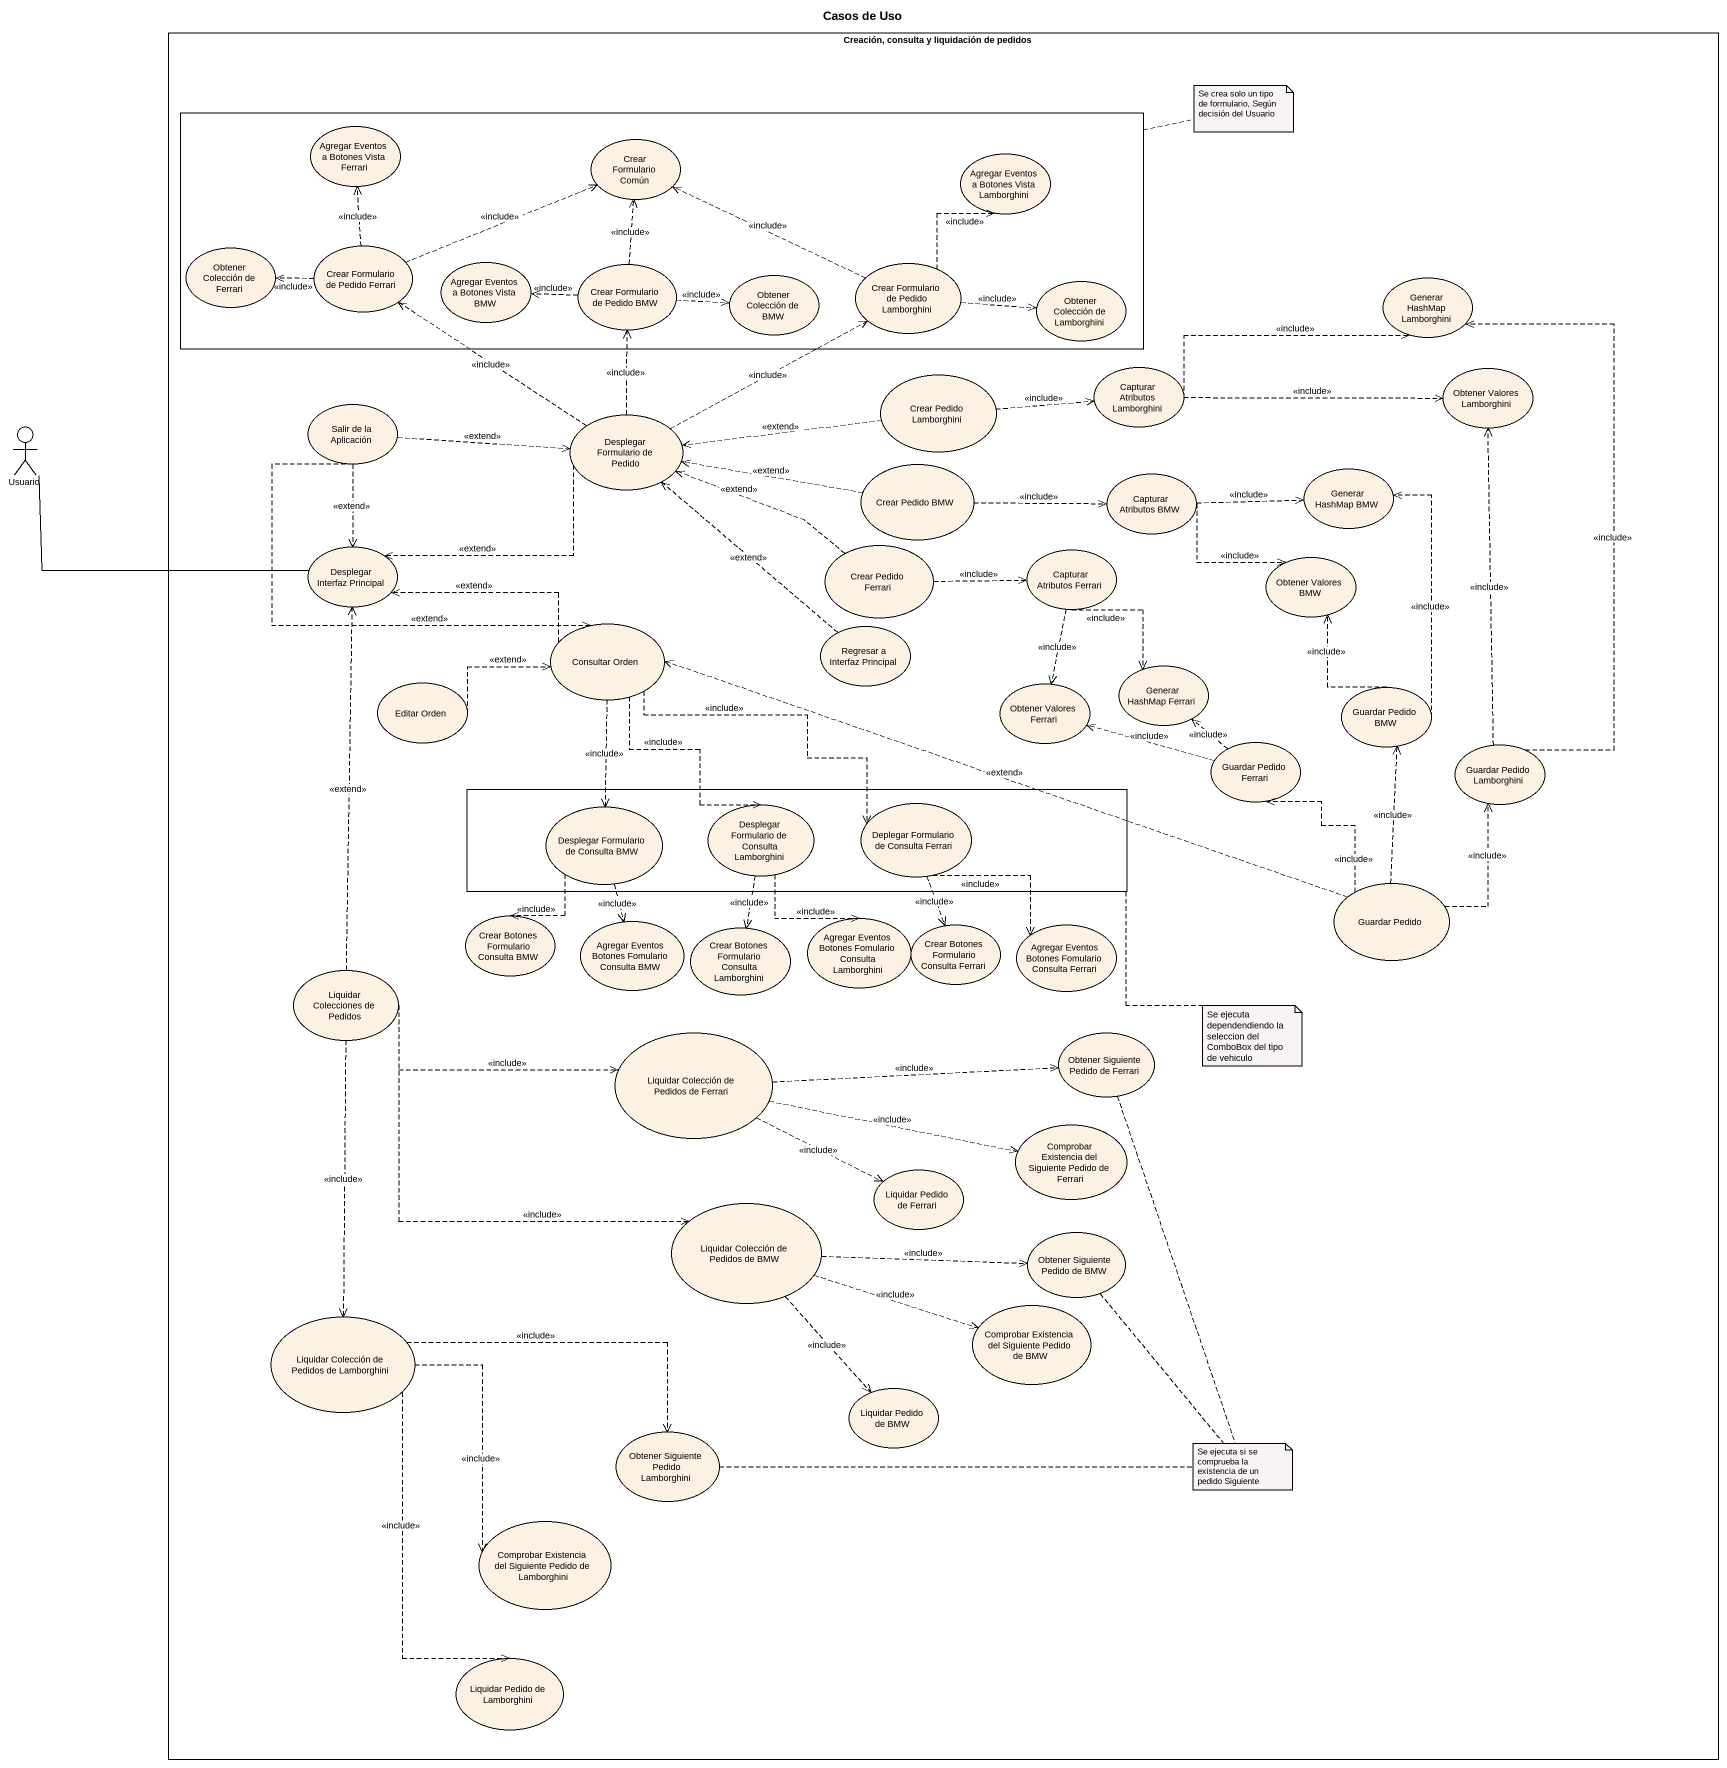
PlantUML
@startuml
title Casos de Uso
rectangle "Creación, consulta y liquidación de pedidos" as Creación_consulta_y {
  rectangle " " as rectangle1 {
    usecase "Agregar Eventos a Botones Vista Ferrari" as Agregar_Eventos_a_Botones
    usecase "Crear Formulario Común" as Crear_Formulario_Común
    usecase "Agregar Eventos a Botones Vista Lamborghini" as Agregar_Eventos_a_Botones_2
    usecase "Obtener Colección de Ferrari" as Obtener_Colección_de_Ferrari
    usecase "Crear Formulario de Pedido Ferrari" as Crear_Formulario_de_Pedido
    usecase "Agregar Eventos a Botones Vista BMW" as Agregar_Eventos_a_Botones_3
    usecase "Crear Formulario de Pedido BMW" as Crear_Formulario_de_Pedido_2
    usecase "Obtener Colección de BMW" as Obtener_Colección_de_BMW
    usecase "Crear Formulario de Pedido Lamborghini" as Crear_Formulario_de_Pedido_3
    usecase "Obtener Colección de Lamborghini" as Obtener_Colección_de
  }
  usecase "Generar HashMap Lamborghini" as Generar_HashMap_Lamborghini
  usecase "Crear Pedido Lamborghini" as Crear_Pedido_Lamborghini
  usecase "Capturar Atributos Lamborghini" as Capturar_Atributos
  usecase "Obtener Valores Lamborghini" as Obtener_Valores_Lamborghini
  usecase "Salir de la Aplicación" as Salir_de_la_Aplicación
  usecase "Desplegar Formulario de Pedido" as Desplegar_Formulario_de
  usecase "Crear Pedido BMW" as Crear_Pedido_BMW
  usecase "Capturar Atributos BMW" as Capturar_Atributos_BMW
  usecase "Generar HashMap BMW" as Generar_HashMap_BMW
  usecase "Desplegar Interfaz Principal" as Desplegar_Interfaz_Principal
  usecase "Crear Pedido Ferrari" as Crear_Pedido_Ferrari
  usecase "Capturar Atributos Ferrari" as Capturar_Atributos_Ferrari
  usecase "Obtener Valores BMW" as Obtener_Valores_BMW
  usecase "Consultar Orden" as Consultar_Orden
  usecase "Regresar a Interfaz Principal" as Regresar_a_Interfaz
  usecase "Generar HashMap Ferrari" as Generar_HashMap_Ferrari
  usecase "Editar Orden" as Editar_Orden
  usecase "Obtener Valores Ferrari" as Obtener_Valores_Ferrari
  usecase "Guardar Pedido BMW" as Guardar_Pedido_BMW
  usecase "Guardar Pedido Ferrari" as Guardar_Pedido_Ferrari
  usecase "Guardar Pedido Lamborghini" as Guardar_Pedido_Lamborghini
  rectangle " " as rectangle2 {
    usecase "Desplegar Formulario de Consulta BMW" as Desplegar_Formulario_de_2
    usecase "Desplegar Formulario de Consulta Lamborghini" as Desplegar_Formulario_de_3
    usecase "Deplegar Formulario de Consulta Ferrari" as Deplegar_Formulario_de
  }
  usecase "Guardar Pedido" as Guardar_Pedido
  usecase "Crear Botones Formulario Consulta BMW" as Crear_Botones_Formulario
  usecase "Agregar Eventos Botones Fomulario Consulta BMW" as Agregar_Eventos_Botones
  usecase "Crear Botones Formulario Consulta Lamborghini" as Crear_Botones_Formulario_2
  usecase "Agregar Eventos Botones Fomulario Consulta Lamborghini" as Agregar_Eventos_Botones_2
  usecase "Crear Botones Formulario Consulta Ferrari" as Crear_Botones_Formulario_3
  usecase "Agregar Eventos Botones Fomulario Consulta Ferrari" as Agregar_Eventos_Botones_3
  usecase "Liquidar Colecciones de Pedidos" as Liquidar_Colecciones_de
  usecase "Liquidar Colección de Pedidos de Ferrari" as Liquidar_Colección_de
  usecase "Obtener Siguiente Pedido de Ferrari" as Obtener_Siguiente_Pedido_de
  usecase "Comprobar Existencia del Siguiente Pedido de Ferrari" as Comprobar_Existencia_del
  usecase "Liquidar Pedido de Ferrari" as Liquidar_Pedido_de_Ferrari
  usecase "Liquidar Colección de Pedidos de BMW" as Liquidar_Colección_de_2
  usecase "Obtener Siguiente Pedido de BMW" as Obtener_Siguiente_Pedido_de_2
  usecase "Liquidar Colección de Pedidos de Lamborghini" as Liquidar_Colección_de_3
  usecase "Comprobar Existencia del Siguiente Pedido de BMW" as Comprobar_Existencia_del_2
  usecase "Liquidar Pedido de BMW" as Liquidar_Pedido_de_BMW
  usecase "Obtener Siguiente Pedido Lamborghini" as Obtener_Siguiente_Pedido
  usecase "Comprobar Existencia del Siguiente Pedido de Lamborghini" as Comprobar_Existencia_del_3
  usecase "Liquidar Pedido de Lamborghini" as Liquidar_Pedido_de
}
actor Usuario
Crear_Formulario_de_Pedido .up.> Agregar_Eventos_a_Botones : <<include>>
Crear_Formulario_de_Pedido .right.> Crear_Formulario_Común : <<include>>
Crear_Formulario_de_Pedido .left.> Obtener_Colección_de_Ferrari : <<include>>
Crear_Formulario_de_Pedido_2 .up.> Crear_Formulario_Común : <<include>>
Crear_Formulario_de_Pedido_2 .left.> Agregar_Eventos_a_Botones_3 : <<include>>
Crear_Formulario_de_Pedido_2 .right.> Obtener_Colección_de_BMW : <<include>>
Crear_Formulario_de_Pedido_3 .left.> Crear_Formulario_Común : <<include>>
Crear_Formulario_de_Pedido_3 .up.> Agregar_Eventos_a_Botones_2 : <<include>>
Crear_Formulario_de_Pedido_3 .right.> Obtener_Colección_de : <<include>>
Crear_Pedido_Lamborghini .right.> Capturar_Atributos : <<include>>
Crear_Pedido_Lamborghini .left.> Desplegar_Formulario_de : <<extend>>
Capturar_Atributos .right.> Generar_HashMap_Lamborghini : <<include>>
Capturar_Atributos .right.> Obtener_Valores_Lamborghini : <<include>>
Usuario -right- Desplegar_Interfaz_Principal
Salir_de_la_Aplicación .right.> Desplegar_Formulario_de : <<extend>>
Salir_de_la_Aplicación ..> Desplegar_Interfaz_Principal : <<extend>>
Salir_de_la_Aplicación ..> Consultar_Orden : <<extend>>
Desplegar_Formulario_de .up.> Crear_Formulario_de_Pedido : <<include>>
Desplegar_Formulario_de .up.> Crear_Formulario_de_Pedido_2 : <<include>>
Desplegar_Formulario_de .right.> Crear_Formulario_de_Pedido_3 : <<include>>
Desplegar_Formulario_de .left.> Desplegar_Interfaz_Principal : <<extend>>
Crear_Pedido_BMW .left.> Desplegar_Formulario_de : <<extend>>
Crear_Pedido_BMW .right.> Capturar_Atributos_BMW : <<include>>
Capturar_Atributos_BMW .right.> Generar_HashMap_BMW : <<include>>
Capturar_Atributos_BMW .right.> Obtener_Valores_BMW : <<include>>
Crear_Pedido_Ferrari .left.> Desplegar_Formulario_de : <<extend>>
Crear_Pedido_Ferrari .right.> Capturar_Atributos_Ferrari : <<include>>
Capturar_Atributos_Ferrari ..> Generar_HashMap_Ferrari : <<include>>
Capturar_Atributos_Ferrari ..> Obtener_Valores_Ferrari : <<include>>
Consultar_Orden .left.> Desplegar_Interfaz_Principal : <<extend>>
Consultar_Orden ..> Desplegar_Formulario_de_2 : <<include>>
Consultar_Orden ..> Desplegar_Formulario_de_3 : <<include>>
Consultar_Orden .right.> Deplegar_Formulario_de : <<include>>
Regresar_a_Interfaz .up.> Desplegar_Formulario_de : <<extend>>
Editar_Orden .right.> Consultar_Orden : <<extend>>
Guardar_Pedido_BMW .up.> Generar_HashMap_BMW : <<include>>
Guardar_Pedido_BMW .up.> Obtener_Valores_BMW : <<include>>
Guardar_Pedido_Ferrari .up.> Generar_HashMap_Ferrari : <<include>>
Guardar_Pedido_Ferrari .left.> Obtener_Valores_Ferrari : <<include>>
Guardar_Pedido_Lamborghini .up.> Generar_HashMap_Lamborghini : <<include>>
Guardar_Pedido_Lamborghini .up.> Obtener_Valores_Lamborghini : <<include>>
Desplegar_Formulario_de_2 ..> Crear_Botones_Formulario : <<include>>
Desplegar_Formulario_de_2 ..> Agregar_Eventos_Botones : <<include>>
Desplegar_Formulario_de_3 ..> Crear_Botones_Formulario_2 : <<include>>
Desplegar_Formulario_de_3 ..> Agregar_Eventos_Botones_2 : <<include>>
Deplegar_Formulario_de ..> Crear_Botones_Formulario_3 : <<include>>
Deplegar_Formulario_de ..> Agregar_Eventos_Botones_3 : <<include>>
Guardar_Pedido .left.> Consultar_Orden : <<extend>>
Guardar_Pedido .up.> Guardar_Pedido_BMW : <<include>>
Guardar_Pedido .up.> Guardar_Pedido_Ferrari : <<include>>
Guardar_Pedido .up.> Guardar_Pedido_Lamborghini : <<include>>
Liquidar_Colecciones_de .up.> Desplegar_Interfaz_Principal : <<extend>>
Liquidar_Colecciones_de .right.> Liquidar_Colección_de : <<include>>
Liquidar_Colecciones_de ..> Liquidar_Colección_de_2 : <<include>>
Liquidar_Colecciones_de ..> Liquidar_Colección_de_3 : <<include>>
Liquidar_Colección_de .right.> Obtener_Siguiente_Pedido_de : <<include>>
Liquidar_Colección_de .right.> Comprobar_Existencia_del : <<include>>
Liquidar_Colección_de .right.> Liquidar_Pedido_de_Ferrari : <<include>>
Liquidar_Colección_de_2 .right.> Obtener_Siguiente_Pedido_de_2 : <<include>>
Liquidar_Colección_de_2 .right.> Comprobar_Existencia_del_2 : <<include>>
Liquidar_Colección_de_2 ..> Liquidar_Pedido_de_BMW : <<include>>
Liquidar_Colección_de_3 .right.> Obtener_Siguiente_Pedido : <<include>>
Liquidar_Colección_de_3 ..> Comprobar_Existencia_del_3 : <<include>>
Liquidar_Colección_de_3 ..> Liquidar_Pedido_de : <<include>>
note right of rectangle1 : Se crea solo un tipo de formulario, Según decisión del Usuario
note right of rectangle2 : Se ejecuta dependendiendo la seleccion del ComboBox del tipo de vehiculo
note as N3
  Se ejecuta si se comprueba la existencia de un pedido Siguiente
end note
N3 .. Obtener_Siguiente_Pedido_de
N3 .. Obtener_Siguiente_Pedido_de_2
N3 .. Obtener_Siguiente_Pedido
@enduml
